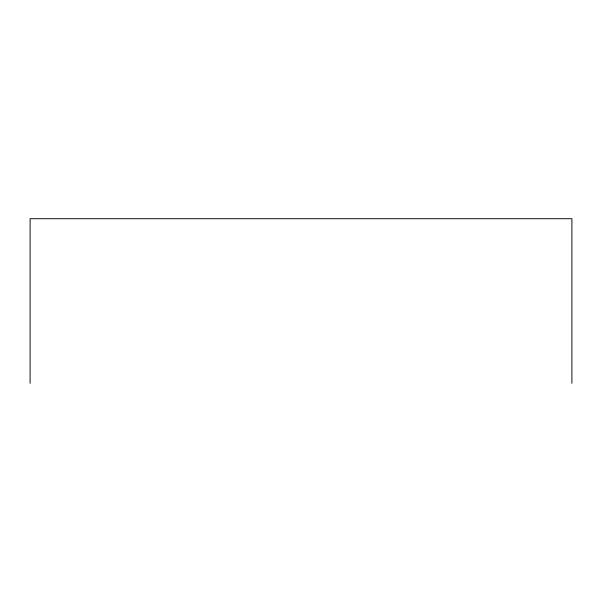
<?xml version="1.0" encoding="UTF-8"?>
<svg xmlns="http://www.w3.org/2000/svg" width="602" height="602" viewBox="0 0 602 602"><rect width="100%" height="100%" fill="white"/><g stroke="black" fill="none" stroke-linecap="round" stroke-linejoin="round"><path stroke-width="0.9" d="M571.9 383.286L571.9 218.714L30.1 218.714L30.1 383.286"/></g></svg>
